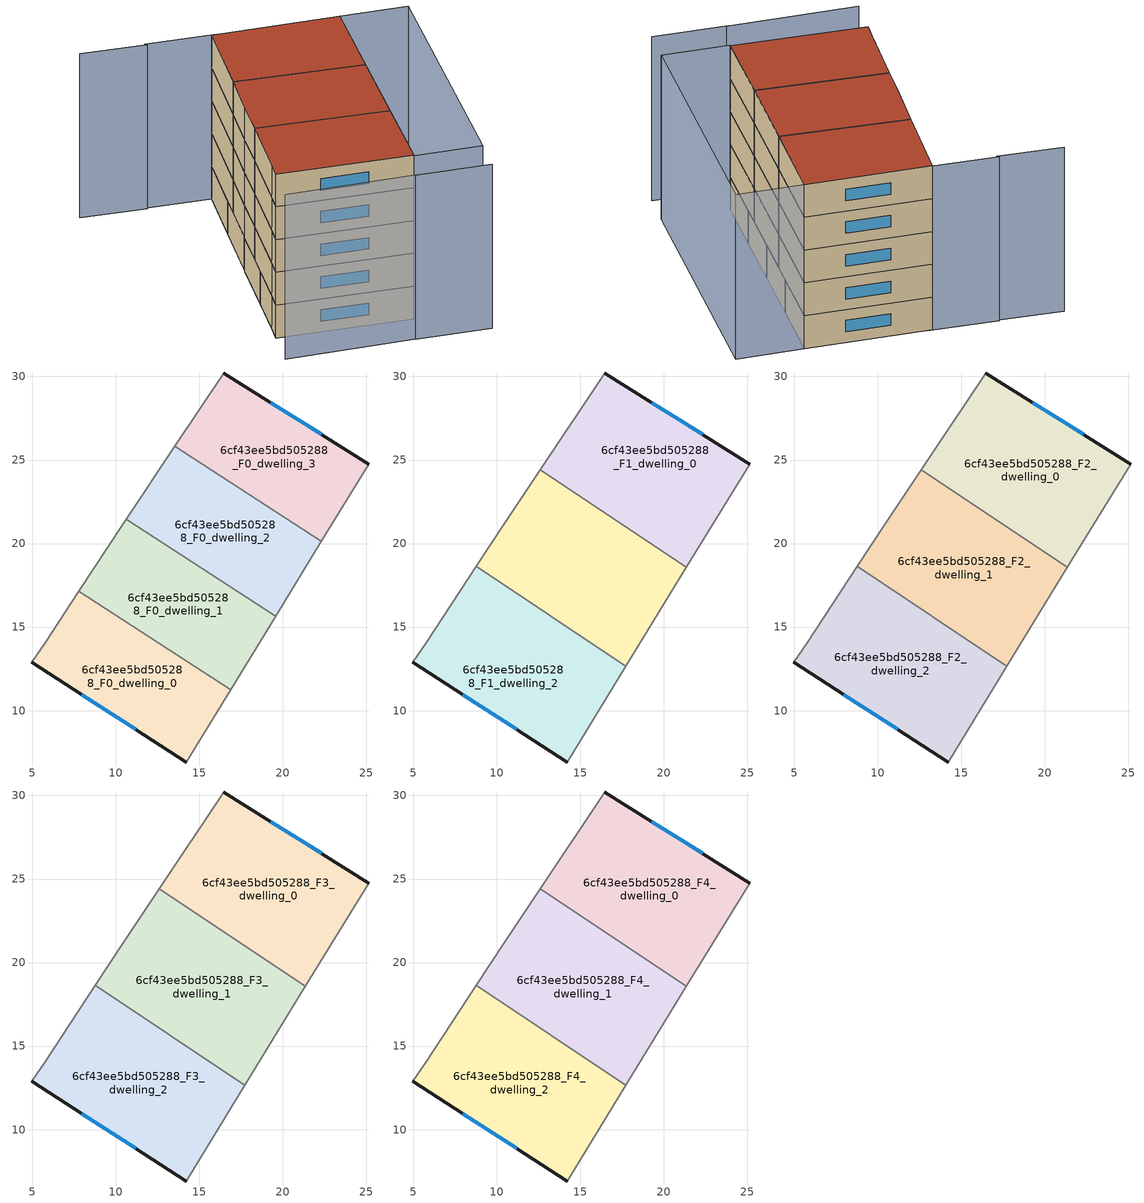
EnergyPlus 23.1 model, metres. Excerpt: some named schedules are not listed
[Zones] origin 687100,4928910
6cf43ee5bd505288_F0_dwelling_0
 floor ground (EU_floor_Construction): 16.88,11.26 14.22,6.92 4.98,12.91 5.78,14.06 7.8,17.14 z0
 wall outside (EU_wall_Construction): 4.98,12.91 14.22,6.92 z0:3
 wall adiabatic (EU_wall_Construction): 7.8,17.14 5.78,14.06 4.98,12.91 / 14.22,6.92 16.88,11.26 z0:3
 wall to 6cf43ee5bd505288_F0_dwelling_1 (EU_wall_Construction): 16.88,11.26 7.8,17.14 z0:3
 window (EU_Window_Construction): 7.98,10.96 11.21,8.87 z0.98:2.02
6cf43ee5bd505288_F0_dwelling_1
 floor ground (EU_floor_Construction): 19.57,15.66 16.88,11.26 7.8,17.14 10.46,21.2 10.62,21.45 z0
 wall adiabatic (EU_wall_Construction): 10.62,21.45 10.46,21.2 7.8,17.14 / 16.88,11.26 19.57,15.66 z0:3
 wall to 6cf43ee5bd505288_F0_dwelling_2 (EU_wall_Construction): 19.57,15.66 10.62,21.45 z0:3
6cf43ee5bd505288_F0_dwelling_2
 floor ground (EU_floor_Construction): 22.32,20.13 19.57,15.66 10.62,21.45 13.54,25.82 z0
 wall to 6cf43ee5bd505288_F0_dwelling_3 (EU_wall_Construction): 22.32,20.13 13.54,25.82 z0:3
 wall adiabatic (EU_wall_Construction): 19.57,15.66 22.32,20.13 / 13.54,25.82 10.62,21.45 z0:3
6cf43ee5bd505288_F0_dwelling_3
 floor ground (EU_floor_Construction): 25.16,24.76 22.32,20.13 13.54,25.82 16.48,30.21 z0
 wall outside (EU_wall_Construction): 25.16,24.76 16.48,30.21 z0:3
 wall adiabatic (EU_wall_Construction): 22.32,20.13 25.16,24.76 / 16.48,30.21 13.54,25.82 z0:3
 window (EU_Window_Construction): 22.33,26.53 19.3,28.44 z0.98:2.02
6cf43ee5bd505288_F1_dwelling_0
 floor to 6cf43ee5bd505288_F0_dwelling_3 (EU_floor_Construction): 25.16,24.76 22.32,20.13 13.54,25.82 16.48,30.21 z3
 floor to 6cf43ee5bd505288_F0_dwelling_2 (EU_floor_Construction): 22.32,20.13 21.36,18.57 12.6,24.41 13.54,25.82 z3
 wall outside (EU_wall_Construction): 25.16,24.76 16.48,30.21 z3:6
 wall adiabatic (EU_wall_Construction): 21.36,18.57 25.16,24.76 / 16.48,30.21 12.6,24.41 z3:6
 wall to 6cf43ee5bd505288_F1_dwelling_1 (EU_wall_Construction): 12.6,24.41 21.36,18.57 z3:6
 window (EU_Window_Construction): 22.33,26.53 19.3,28.44 z3.98:5.02
6cf43ee5bd505288_F1_dwelling_1
 floor to 6cf43ee5bd505288_F0_dwelling_1 (EU_floor_Construction): 19.57,15.66 17.73,12.66 8.77,18.63 10.46,21.2 10.63,21.45 z3
 floor to 6cf43ee5bd505288_F0_dwelling_2 (EU_floor_Construction): 21.36,18.57 19.57,15.66 10.63,21.45 12.6,24.41 z3
 wall adiabatic (EU_wall_Construction): 17.73,12.66 21.36,18.57 / 12.6,24.41 10.46,21.2 8.77,18.63 z3:6
 wall to 6cf43ee5bd505288_F1_dwelling_2 (EU_wall_Construction): 8.77,18.63 17.73,12.66 z3:6
6cf43ee5bd505288_F1_dwelling_2
 floor to 6cf43ee5bd505288_F0_dwelling_0 (EU_floor_Construction): 16.88,11.26 14.22,6.92 4.98,12.91 5.78,14.06 7.8,17.14 z3
 floor to 6cf43ee5bd505288_F0_dwelling_1 (EU_floor_Construction): 17.73,12.66 16.88,11.26 7.8,17.14 8.77,18.63 z3
 wall outside (EU_wall_Construction): 4.98,12.91 14.22,6.92 z3:6
 wall adiabatic (EU_wall_Construction): 14.22,6.92 17.73,12.66 / 8.77,18.63 5.78,14.06 4.98,12.91 z3:6
 window (EU_Window_Construction): 7.98,10.96 11.21,8.87 z3.98:5.02
6cf43ee5bd505288_F2_dwelling_0
 floor to 6cf43ee5bd505288_F1_dwelling_0 (EU_floor_Construction): 25.16,24.76 21.36,18.57 12.6,24.41 16.48,30.21 z6
 wall outside (EU_wall_Construction): 25.16,24.76 16.48,30.21 z6:9
 wall adiabatic (EU_wall_Construction): 21.36,18.57 25.16,24.76 / 16.48,30.21 12.6,24.41 z6:9
 wall to 6cf43ee5bd505288_F2_dwelling_1 (EU_wall_Construction): 12.6,24.41 21.36,18.57 z6:9
 window (EU_Window_Construction): 22.33,26.53 19.3,28.44 z6.98:8.02
6cf43ee5bd505288_F2_dwelling_1
 floor to 6cf43ee5bd505288_F1_dwelling_1 (EU_floor_Construction): 21.36,18.57 17.73,12.66 8.77,18.63 10.46,21.2 12.6,24.41 z6
 wall adiabatic (EU_wall_Construction): 17.73,12.66 21.36,18.57 / 12.6,24.41 10.46,21.2 8.77,18.63 z6:9
 wall to 6cf43ee5bd505288_F2_dwelling_2 (EU_wall_Construction): 8.77,18.63 17.73,12.66 z6:9
6cf43ee5bd505288_F2_dwelling_2
 floor to 6cf43ee5bd505288_F1_dwelling_2 (EU_floor_Construction): 17.73,12.66 14.22,6.92 4.98,12.91 5.78,14.06 8.77,18.63 z6
 wall outside (EU_wall_Construction): 4.98,12.91 14.22,6.92 z6:9
 wall adiabatic (EU_wall_Construction): 14.22,6.92 17.73,12.66 / 8.77,18.63 5.78,14.06 4.98,12.91 z6:9
 window (EU_Window_Construction): 7.98,10.96 11.21,8.87 z6.98:8.02
6cf43ee5bd505288_F3_dwelling_0
 floor to 6cf43ee5bd505288_F2_dwelling_0 (EU_floor_Construction): 25.16,24.76 21.36,18.57 12.6,24.41 16.48,30.21 z9
 wall outside (EU_wall_Construction): 25.16,24.76 16.48,30.21 z9:12
 wall adiabatic (EU_wall_Construction): 21.36,18.57 25.16,24.76 / 16.48,30.21 12.6,24.41 z9:12
 wall to 6cf43ee5bd505288_F3_dwelling_1 (EU_wall_Construction): 12.6,24.41 21.36,18.57 z9:12
 window (EU_Window_Construction): 22.33,26.53 19.3,28.44 z9.98:11.02
6cf43ee5bd505288_F3_dwelling_1
 floor to 6cf43ee5bd505288_F2_dwelling_1 (EU_floor_Construction): 21.36,18.57 17.73,12.66 8.77,18.63 10.46,21.2 12.6,24.41 z9
 wall adiabatic (EU_wall_Construction): 17.73,12.66 21.36,18.57 / 12.6,24.41 10.46,21.2 8.77,18.63 z9:12
 wall to 6cf43ee5bd505288_F3_dwelling_2 (EU_wall_Construction): 8.77,18.63 17.73,12.66 z9:12
6cf43ee5bd505288_F3_dwelling_2
 floor to 6cf43ee5bd505288_F2_dwelling_2 (EU_floor_Construction): 17.73,12.66 14.22,6.92 4.98,12.91 5.78,14.06 8.77,18.63 z9
 wall outside (EU_wall_Construction): 4.98,12.91 14.22,6.92 z9:12
 wall adiabatic (EU_wall_Construction): 14.22,6.92 17.73,12.66 / 8.77,18.63 5.78,14.06 4.98,12.91 z9:12
 window (EU_Window_Construction): 7.98,10.96 11.21,8.87 z9.98:11.02
6cf43ee5bd505288_F4_dwelling_0
 floor to 6cf43ee5bd505288_F3_dwelling_0 (EU_floor_Construction): 25.16,24.76 21.36,18.57 12.6,24.41 16.48,30.21 z12
 wall outside (EU_wall_Construction): 25.16,24.76 16.48,30.21 z12:15
 wall adiabatic (EU_wall_Construction): 21.36,18.57 25.16,24.76 / 16.48,30.21 12.6,24.41 z12:15
 wall to 6cf43ee5bd505288_F4_dwelling_1 (EU_wall_Construction): 12.6,24.41 21.36,18.57 z12:15
 window (EU_Window_Construction): 22.33,26.53 19.3,28.44 z12.98:14.02
 roof outside (EU_roof_Construction): 21.36,18.57 25.16,24.76 16.48,30.21 12.6,24.41 z15
6cf43ee5bd505288_F4_dwelling_1
 floor to 6cf43ee5bd505288_F3_dwelling_1 (EU_floor_Construction): 21.36,18.57 17.73,12.66 8.77,18.63 10.46,21.2 12.6,24.41 z12
 wall adiabatic (EU_wall_Construction): 17.73,12.66 21.36,18.57 / 12.6,24.41 10.46,21.2 8.77,18.63 z12:15
 wall to 6cf43ee5bd505288_F4_dwelling_2 (EU_wall_Construction): 8.77,18.63 17.73,12.66 z12:15
 roof outside (EU_roof_Construction): 17.73,12.66 21.36,18.57 12.6,24.41 10.46,21.2 8.77,18.63 z15
6cf43ee5bd505288_F4_dwelling_2
 floor to 6cf43ee5bd505288_F3_dwelling_2 (EU_floor_Construction): 17.73,12.66 14.22,6.92 4.98,12.91 5.78,14.06 8.77,18.63 z12
 wall outside (EU_wall_Construction): 4.98,12.91 14.22,6.92 z12:15
 wall adiabatic (EU_wall_Construction): 14.22,6.92 17.73,12.66 / 8.77,18.63 5.78,14.06 4.98,12.91 z12:15
 window (EU_Window_Construction): 7.98,10.96 11.21,8.87 z12.98:14.02
 roof outside (EU_roof_Construction): 14.22,6.92 17.73,12.66 8.77,18.63 5.78,14.06 4.98,12.91 z15
shading: 12.18,4.83 17.33,1.55 / 3.23,10.33 12.28,4.77 / 11.99,33.14 16.79,30.01 / 7.58,35.9 12.07,32.97 / 14.15,6.81 25.15,24.76 / 25.15,24.76 29.87,21.87 / 29.87,21.87 18.86,3.92 / 18.86,3.92 14.15,6.81 z0:15
[Building]
EU S2 Campaign: North Axis=0; Terrain=City; Solar Distribution=FullExterior
[Site:Location]
Bologna: Latitude=44.5; Longitude=11.25; Time Zone=1; Elevation=37
[SizingPeriod:WeatherFileDays]
AnnualSizingPeriod: Begin Month=1; Begin Day of Month=1; End Month=12; End Day of Month=31; Day of Week for Start Day=Monday; Use Weather File Daylight Saving Period=No; Use Weather File Rain and Snow Indicators=No
[MATERIAL]
EU_InternalMass_Material: Roughness=MediumRough; Thickness=0.1; Conductivity=1; Density=1800; Specific Heat=900; Thermal Absorptance=0.9; Solar Absorptance=0.7; Visible Absorptance=0.7
[MATERIAL:NOMASS] Roughness=MediumRough; Thermal Absorptance=0.9; Solar Absorptance=0.7; Visible Absorptance=0.7
Name | Thermal Resistance
EU_wall_NoMass | 0.905828
EU_roof_NoMass | 0.37593
EU_floor_NoMass | 0.67114
[WINDOWMATERIAL:SIMPLEGLAZINGSYSTEM]
EU_Window_SimpleGlazing: UFactor=4.52486; Solar Heat Gain Coefficient=0.85; Visible Transmittance=0.85
[CONSTRUCTION]
EU_wall_Construction: EU_wall_NoMass
EU_roof_Construction: EU_roof_NoMass
EU_floor_Construction: EU_floor_NoMass
EU_InternalMass_Construction: EU_InternalMass_Material
EU_Window_Construction: EU_Window_SimpleGlazing
[ZONE] Type=1; Multiplier=1; Ceiling Height=autocalculate; Floor Area=autocalculate; Part of Total Floor Area=Yes
Name | Volume
6cf43ee5bd505288_F0_dwelling_0 | 166.234
6cf43ee5bd505288_F1_dwelling_0; 6cf43ee5bd505288_F2_dwelling_0; 6cf43ee5bd505288_F3_dwelling_0; 6cf43ee5bd505288_F4_dwelling_0 | 221.649
6cf43ee5bd505288_F0_dwelling_1 | 166.239
6cf43ee5bd505288_F1_dwelling_1; 6cf43ee5bd505288_F2_dwelling_1; 6cf43ee5bd505288_F3_dwelling_1; 6cf43ee5bd505288_F4_dwelling_1; 6cf43ee5bd505288_F1_dwelling_2; 6cf43ee5bd505288_F2_dwelling_2; 6cf43ee5bd505288_F3_dwelling_2; 6cf43ee5bd505288_F4_dwelling_2 | 221.646
6cf43ee5bd505288_F0_dwelling_2 | 166.243
6cf43ee5bd505288_F0_dwelling_3 | 166.244
[INTERNALMASS] Construction=EU_InternalMass_Construction
Name | Zone or ZoneList | Surface Area
6cf43ee5bd505288_F0_dwelling_0_EU_InternalMass | 6cf43ee5bd505288_F0_dwelling_0 | 55.4118
6cf43ee5bd505288_F0_dwelling_1_EU_InternalMass | 6cf43ee5bd505288_F0_dwelling_1 | 55.4129
6cf43ee5bd505288_F0_dwelling_2_EU_InternalMass | 6cf43ee5bd505288_F0_dwelling_2 | 55.4144
6cf43ee5bd505288_F0_dwelling_3_EU_InternalMass | 6cf43ee5bd505288_F0_dwelling_3 | 55.4146
6cf43ee5bd505288_F1_dwelling_0_EU_InternalMass | 6cf43ee5bd505288_F1_dwelling_0 | 73.883
6cf43ee5bd505288_F1_dwelling_1_EU_InternalMass | 6cf43ee5bd505288_F1_dwelling_1 | 73.8819
6cf43ee5bd505288_F1_dwelling_2_EU_InternalMass | 6cf43ee5bd505288_F1_dwelling_2 | 73.8821
6cf43ee5bd505288_F2_dwelling_0_EU_InternalMass | 6cf43ee5bd505288_F2_dwelling_0 | 73.883
6cf43ee5bd505288_F2_dwelling_1_EU_InternalMass | 6cf43ee5bd505288_F2_dwelling_1 | 73.8819
6cf43ee5bd505288_F2_dwelling_2_EU_InternalMass | 6cf43ee5bd505288_F2_dwelling_2 | 73.8821
6cf43ee5bd505288_F3_dwelling_0_EU_InternalMass | 6cf43ee5bd505288_F3_dwelling_0 | 73.883
6cf43ee5bd505288_F3_dwelling_1_EU_InternalMass | 6cf43ee5bd505288_F3_dwelling_1 | 73.8819
6cf43ee5bd505288_F3_dwelling_2_EU_InternalMass | 6cf43ee5bd505288_F3_dwelling_2 | 73.8821
6cf43ee5bd505288_F4_dwelling_0_EU_InternalMass | 6cf43ee5bd505288_F4_dwelling_0 | 73.883
6cf43ee5bd505288_F4_dwelling_1_EU_InternalMass | 6cf43ee5bd505288_F4_dwelling_1 | 73.8819
6cf43ee5bd505288_F4_dwelling_2_EU_InternalMass | 6cf43ee5bd505288_F4_dwelling_2 | 73.8821
[OTHEREQUIPMENT] Fuel Type=Electricity; Design Level Calculation Method=Watts/Area; Power per Zone Floor Area=1; Fraction Latent=0; Fraction Radiant=0; Fraction Lost=0; Carbon Dioxide Generation Rate=0; EndUse Subcategory=EU_Step8_InternalGains
Name | Zone or ZoneList or Space or SpaceList | Schedule
EU_Step8_InternalGain_6cf43ee5bd505288_F0_dwelling_0_f000 | 6cf43ee5bd505288_F0_dwelling_0 | EU_Step8_GainSchedule_6cf43ee5bd505288_F0_dwelling_0_f000
EU_Step8_InternalGain_6cf43ee5bd505288_F0_dwelling_1_f000 | 6cf43ee5bd505288_F0_dwelling_1 | EU_Step8_GainSchedule_6cf43ee5bd505288_F0_dwelling_1_f000
EU_Step8_InternalGain_6cf43ee5bd505288_F0_dwelling_2_f000 | 6cf43ee5bd505288_F0_dwelling_2 | EU_Step8_GainSchedule_6cf43ee5bd505288_F0_dwelling_2_f000
EU_Step8_InternalGain_6cf43ee5bd505288_F0_dwelling_3_f000 | 6cf43ee5bd505288_F0_dwelling_3 | EU_Step8_GainSchedule_6cf43ee5bd505288_F0_dwelling_3_f000
EU_Step8_InternalGain_6cf43ee5bd505288_F1_dwelling_0_f000 | 6cf43ee5bd505288_F1_dwelling_0 | EU_Step8_GainSchedule_6cf43ee5bd505288_F1_dwelling_0_f000
EU_Step8_InternalGain_6cf43ee5bd505288_F1_dwelling_1_f000 | 6cf43ee5bd505288_F1_dwelling_1 | EU_Step8_GainSchedule_6cf43ee5bd505288_F1_dwelling_1_f000
EU_Step8_InternalGain_6cf43ee5bd505288_F1_dwelling_2_f000 | 6cf43ee5bd505288_F1_dwelling_2 | EU_Step8_GainSchedule_6cf43ee5bd505288_F1_dwelling_2_f000
EU_Step8_InternalGain_6cf43ee5bd505288_F2_dwelling_0_f000 | 6cf43ee5bd505288_F2_dwelling_0 | EU_Step8_GainSchedule_6cf43ee5bd505288_F2_dwelling_0_f000
EU_Step8_InternalGain_6cf43ee5bd505288_F2_dwelling_1_f000 | 6cf43ee5bd505288_F2_dwelling_1 | EU_Step8_GainSchedule_6cf43ee5bd505288_F2_dwelling_1_f000
EU_Step8_InternalGain_6cf43ee5bd505288_F2_dwelling_2_f000 | 6cf43ee5bd505288_F2_dwelling_2 | EU_Step8_GainSchedule_6cf43ee5bd505288_F2_dwelling_2_f000
EU_Step8_InternalGain_6cf43ee5bd505288_F3_dwelling_0_f000 | 6cf43ee5bd505288_F3_dwelling_0 | EU_Step8_GainSchedule_6cf43ee5bd505288_F3_dwelling_0_f000
EU_Step8_InternalGain_6cf43ee5bd505288_F3_dwelling_1_f000 | 6cf43ee5bd505288_F3_dwelling_1 | EU_Step8_GainSchedule_6cf43ee5bd505288_F3_dwelling_1_f000
EU_Step8_InternalGain_6cf43ee5bd505288_F3_dwelling_2_f000 | 6cf43ee5bd505288_F3_dwelling_2 | EU_Step8_GainSchedule_6cf43ee5bd505288_F3_dwelling_2_f000
EU_Step8_InternalGain_6cf43ee5bd505288_F4_dwelling_0_f000 | 6cf43ee5bd505288_F4_dwelling_0 | EU_Step8_GainSchedule_6cf43ee5bd505288_F4_dwelling_0_f000
EU_Step8_InternalGain_6cf43ee5bd505288_F4_dwelling_1_f000 | 6cf43ee5bd505288_F4_dwelling_1 | EU_Step8_GainSchedule_6cf43ee5bd505288_F4_dwelling_1_f000
EU_Step8_InternalGain_6cf43ee5bd505288_F4_dwelling_2_f000 | 6cf43ee5bd505288_F4_dwelling_2 | EU_Step8_GainSchedule_6cf43ee5bd505288_F4_dwelling_2_f000
[ZONEVENTILATION:DESIGNFLOWRATE] Schedule=EU_AlwaysOn; Design Flow Rate Calculation Method=AirChanges/Hour; Air Changes per Hour=0.73129; Ventilation Type=Natural; Fan Pressure Rise=0; Fan Total Efficiency=1; Constant Term Coefficient=1; Temperature Term Coefficient=0; Velocity Term Coefficient=0; Velocity Squared Term Coefficient=0; Minimum Indoor Temperature=-100; Maximum Indoor Temperature=100; Delta Temperature=-100; Minimum Outdoor Temperature=-100; Maximum Outdoor Temperature=100; Maximum Wind Speed=40
Name | Zone or ZoneList or Space or SpaceList
EU_ConstantAir_6cf43ee5bd505288_F0_dwelling_0 | 6cf43ee5bd505288_F0_dwelling_0
EU_ConstantAir_6cf43ee5bd505288_F0_dwelling_1 | 6cf43ee5bd505288_F0_dwelling_1
EU_ConstantAir_6cf43ee5bd505288_F0_dwelling_2 | 6cf43ee5bd505288_F0_dwelling_2
EU_ConstantAir_6cf43ee5bd505288_F0_dwelling_3 | 6cf43ee5bd505288_F0_dwelling_3
EU_ConstantAir_6cf43ee5bd505288_F1_dwelling_0 | 6cf43ee5bd505288_F1_dwelling_0
EU_ConstantAir_6cf43ee5bd505288_F1_dwelling_1 | 6cf43ee5bd505288_F1_dwelling_1
EU_ConstantAir_6cf43ee5bd505288_F1_dwelling_2 | 6cf43ee5bd505288_F1_dwelling_2
EU_ConstantAir_6cf43ee5bd505288_F2_dwelling_0 | 6cf43ee5bd505288_F2_dwelling_0
EU_ConstantAir_6cf43ee5bd505288_F2_dwelling_1 | 6cf43ee5bd505288_F2_dwelling_1
EU_ConstantAir_6cf43ee5bd505288_F2_dwelling_2 | 6cf43ee5bd505288_F2_dwelling_2
EU_ConstantAir_6cf43ee5bd505288_F3_dwelling_0 | 6cf43ee5bd505288_F3_dwelling_0
EU_ConstantAir_6cf43ee5bd505288_F3_dwelling_1 | 6cf43ee5bd505288_F3_dwelling_1
EU_ConstantAir_6cf43ee5bd505288_F3_dwelling_2 | 6cf43ee5bd505288_F3_dwelling_2
EU_ConstantAir_6cf43ee5bd505288_F4_dwelling_0 | 6cf43ee5bd505288_F4_dwelling_0
EU_ConstantAir_6cf43ee5bd505288_F4_dwelling_1 | 6cf43ee5bd505288_F4_dwelling_1
EU_ConstantAir_6cf43ee5bd505288_F4_dwelling_2 | 6cf43ee5bd505288_F4_dwelling_2
[HVACTEMPLATE:THERMOSTAT] Constant Heating Setpoint=20; Constant Cooling Setpoint=50
EU_HeatOnly_6cf43ee5bd505288_F0_dwelling_0; EU_HeatOnly_6cf43ee5bd505288_F0_dwelling_1; EU_HeatOnly_6cf43ee5bd505288_F0_dwelling_2; EU_HeatOnly_6cf43ee5bd505288_F0_dwelling_3; EU_HeatOnly_6cf43ee5bd505288_F1_dwelling_0; EU_HeatOnly_6cf43ee5bd505288_F1_dwelling_1; EU_HeatOnly_6cf43ee5bd505288_F1_dwelling_2; EU_HeatOnly_6cf43ee5bd505288_F2_dwelling_0; EU_HeatOnly_6cf43ee5bd505288_F2_dwelling_1; EU_HeatOnly_6cf43ee5bd505288_F2_dwelling_2; EU_HeatOnly_6cf43ee5bd505288_F3_dwelling_0; EU_HeatOnly_6cf43ee5bd505288_F3_dwelling_1; EU_HeatOnly_6cf43ee5bd505288_F3_dwelling_2; EU_HeatOnly_6cf43ee5bd505288_F4_dwelling_0; EU_HeatOnly_6cf43ee5bd505288_F4_dwelling_1; EU_HeatOnly_6cf43ee5bd505288_F4_dwelling_2
[HVACTEMPLATE:ZONE:IDEALLOADSAIRSYSTEM] System Availability Schedule=EU_AlwaysOn; Maximum Heating Supply Air Temperature=50; Minimum Cooling Supply Air Temperature=13; Maximum Heating Supply Air Humidity Ratio=0.0156; Minimum Cooling Supply Air Humidity Ratio=0.0077; Heating Limit=NoLimit; Cooling Limit=NoLimit; Heating Availability Schedule=EU_AlwaysOn; Cooling Availability Schedule=EU_CoolingOff; Dehumidification Control Type=ConstantSensibleHeatRatio; Cooling Sensible Heat Ratio=0.7; Dehumidification Setpoint=60; Humidification Control Type=None; Humidification Setpoint=30; Outdoor Air Method=None; Outdoor Air Flow Rate per Person=0.00944; Outdoor Air Flow Rate per Zone Floor Area=0; Outdoor Air Flow Rate per Zone=0; Demand Controlled Ventilation Type=None; Outdoor Air Economizer Type=NoEconomizer; Heat Recovery Type=None; Sensible Heat Recovery Effectiveness=0.7; Latent Heat Recovery Effectiveness=0.65
Name | Template Thermostat
6cf43ee5bd505288_F0_dwelling_0 | EU_HeatOnly_6cf43ee5bd505288_F0_dwelling_0
6cf43ee5bd505288_F0_dwelling_1 | EU_HeatOnly_6cf43ee5bd505288_F0_dwelling_1
6cf43ee5bd505288_F0_dwelling_2 | EU_HeatOnly_6cf43ee5bd505288_F0_dwelling_2
6cf43ee5bd505288_F0_dwelling_3 | EU_HeatOnly_6cf43ee5bd505288_F0_dwelling_3
6cf43ee5bd505288_F1_dwelling_0 | EU_HeatOnly_6cf43ee5bd505288_F1_dwelling_0
6cf43ee5bd505288_F1_dwelling_1 | EU_HeatOnly_6cf43ee5bd505288_F1_dwelling_1
6cf43ee5bd505288_F1_dwelling_2 | EU_HeatOnly_6cf43ee5bd505288_F1_dwelling_2
6cf43ee5bd505288_F2_dwelling_0 | EU_HeatOnly_6cf43ee5bd505288_F2_dwelling_0
6cf43ee5bd505288_F2_dwelling_1 | EU_HeatOnly_6cf43ee5bd505288_F2_dwelling_1
6cf43ee5bd505288_F2_dwelling_2 | EU_HeatOnly_6cf43ee5bd505288_F2_dwelling_2
6cf43ee5bd505288_F3_dwelling_0 | EU_HeatOnly_6cf43ee5bd505288_F3_dwelling_0
6cf43ee5bd505288_F3_dwelling_1 | EU_HeatOnly_6cf43ee5bd505288_F3_dwelling_1
6cf43ee5bd505288_F3_dwelling_2 | EU_HeatOnly_6cf43ee5bd505288_F3_dwelling_2
6cf43ee5bd505288_F4_dwelling_0 | EU_HeatOnly_6cf43ee5bd505288_F4_dwelling_0
6cf43ee5bd505288_F4_dwelling_1 | EU_HeatOnly_6cf43ee5bd505288_F4_dwelling_1
6cf43ee5bd505288_F4_dwelling_2 | EU_HeatOnly_6cf43ee5bd505288_F4_dwelling_2
